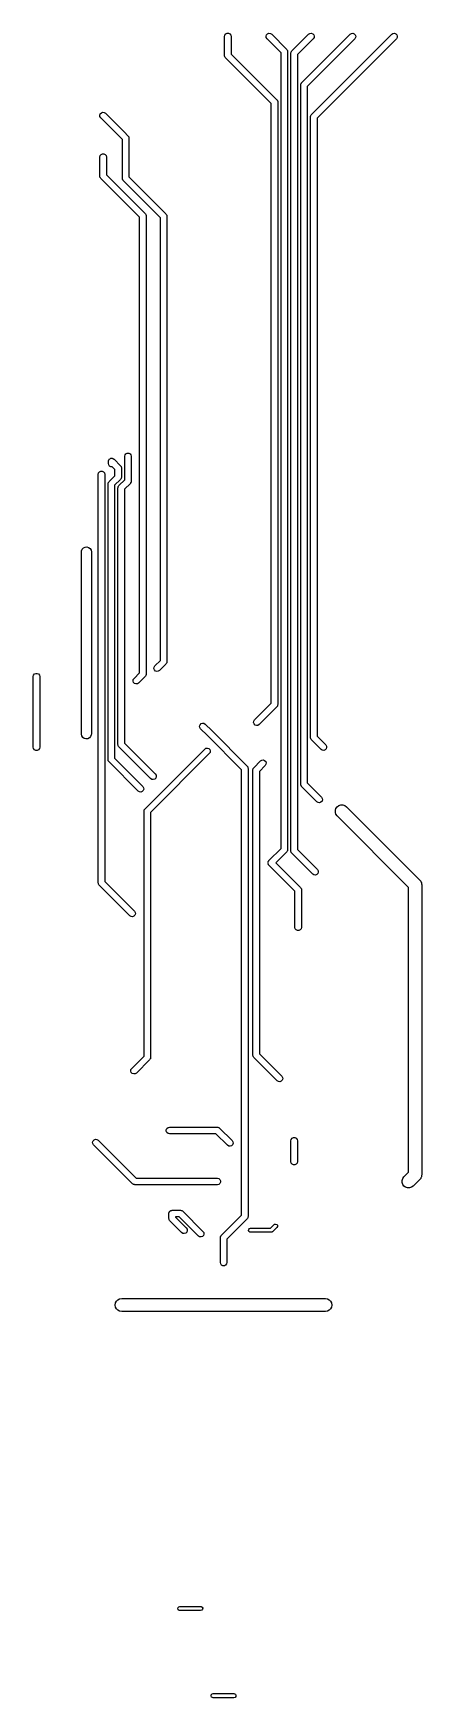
# Model space of a CAD drawing. Extents: x -3.4 to 1.4, y 0.1 to 11.
# Drawn here: x -3.426 to -2.492, y 7.018 to 11.023 of the extents above; entities that cross this region are included whole.
import ezdxf

# ---------------------------------------------------------------- set-up
doc = ezdxf.new("R2010")
doc.units = 0
doc.header["$MEASUREMENT"] = 0
doc.layers.add('BLACK', color=7, linetype='CONTINUOUS')

msp = doc.modelspace()

# ---------------------------------------------------------------- linework, layer by layer
at = {"layer": 'BLACK', "linetype": 'CONTINUOUS'}
for p, q in [((-2.96602, 11.0148), (-2.96524, 11.0182)), ((-2.96602, 10.9691), (-2.96602, 11.0148)), ((-2.96524, 11.0182), (-2.96305, 11.021)), ((-2.96305, 11.021), (-2.95989, 11.0225)), ((-2.95989, 11.0225), (-2.95639, 11.0225)), ((-2.95639, 11.0225), (-2.95324, 11.021)), ((-2.95324, 11.021), (-2.95105, 11.0182)), ((-2.95105, 11.0182), (-2.95028, 11.0148)), ((-2.95028, 11.0148), (-2.95028, 10.9723)), ((-2.86597, 11.0157), (-2.86481, 11.019)), ((-2.86559, 11.0122), (-2.86597, 11.0157)), ((-2.86481, 11.019), (-2.86233, 11.0215)), ((-2.86233, 11.0215), (-2.85903, 11.0226)), ((-2.85903, 11.0226), (-2.85555, 11.0222)), ((-2.85555, 11.0222), (-2.85258, 11.0204)), ((-2.85258, 11.0204), (-2.81658, 10.9844)), ((-2.8041, 10.98), (-2.76371, 11.0204)), ((-2.76371, 11.0204), (-2.76074, 11.0222)), ((-2.76074, 11.0222), (-2.75726, 11.0226)), ((-2.75726, 11.0226), (-2.75395, 11.0215)), ((-2.75395, 11.0215), (-2.75148, 11.019)), ((-2.75148, 11.019), (-2.75032, 11.0157)), ((-2.75032, 11.0157), (-2.75072, 11.0122)), ((-2.71371, 10.9704), (-2.66371, 11.0204)), ((-2.71371, 10.8704), (-2.56371, 11.0204)), ((-2.66371, 11.0204), (-2.66074, 11.0222)), ((-2.66074, 11.0222), (-2.65726, 11.0226)), ((-2.65726, 11.0226), (-2.65395, 11.0215)), ((-2.65395, 11.0215), (-2.65148, 11.019)), ((-2.65148, 11.019), (-2.65032, 11.0157)), ((-2.65032, 11.0157), (-2.65072, 11.0122)), ((-2.56371, 11.0204), (-2.56074, 11.0222)), ((-2.56074, 11.0222), (-2.55726, 11.0226)), ((-2.55726, 11.0226), (-2.55395, 11.0215)), ((-2.55395, 11.0215), (-2.55148, 11.019)), ((-2.55148, 11.019), (-2.55032, 11.0157)), ((-2.55032, 11.0157), (-2.55072, 11.0122)), ((-2.86373, 11.0092), (-2.86559, 11.0122)), ((-2.83003, 10.9755), (-2.86373, 11.0092)), ((-2.83003, 9.06106), (-2.83003, 10.9755)), ((-2.81658, 10.9844), (-2.81588, 10.9833)), ((-2.81588, 10.9833), (-2.81506, 10.9822)), ((-2.81506, 10.9822), (-2.81496, 10.9818)), ((-2.81496, 10.9818), (-2.81472, 10.9814)), ((-2.81472, 10.9814), (-2.81457, 10.9801)), ((-2.81457, 10.9801), (-2.81428, 10.9788)), ((-2.81428, 10.9788), (-2.81428, 9.05779)), ((-2.80641, 10.9744), (-2.80611, 10.9757)), ((-2.80641, 9.05518), (-2.80641, 10.9744)), ((-2.80611, 10.9757), (-2.80596, 10.977)), ((-2.80596, 10.977), (-2.80572, 10.9774)), ((-2.80572, 10.9774), (-2.80562, 10.9778)), ((-2.80562, 10.9778), (-2.8048, 10.9789)), ((-2.8048, 10.9789), (-2.8041, 10.98)), ((-2.75258, 11.0092), (-2.79066, 10.9712)), ((-2.65258, 11.0092), (-2.76703, 10.8948)), ((-2.75072, 11.0122), (-2.75258, 11.0092)), ((-2.55258, 11.0092), (-2.70259, 10.8592)), ((-2.65072, 11.0122), (-2.65258, 11.0092)), ((-2.55072, 11.0122), (-2.55258, 11.0092)), ((-2.96573, 10.9678), (-2.96602, 10.9691)), ((-2.96559, 10.9665), (-2.96573, 10.9678)), ((-2.96535, 10.9661), (-2.96559, 10.9665)), ((-2.96524, 10.9656), (-2.96535, 10.9661)), ((-2.96443, 10.9646), (-2.96524, 10.9656)), ((-2.96373, 10.9635), (-2.96443, 10.9646)), ((-2.85365, 10.8534), (-2.96373, 10.9635)), ((-2.95028, 10.9723), (-2.84173, 10.8638)), ((-2.79066, 10.9712), (-2.79066, 9.05845)), ((-2.78048, 10.9036), (-2.71371, 10.9704)), ((-2.71371, 10.9704), (-2.71371, 10.9704)), ((-2.78278, 10.8981), (-2.78249, 10.8993)), ((-2.78278, 9.21574), (-2.78278, 10.8981)), ((-2.78249, 10.8993), (-2.78234, 10.9006)), ((-2.78234, 10.9006), (-2.7821, 10.901)), ((-2.7821, 10.901), (-2.782, 10.9015)), ((-2.782, 10.9015), (-2.78118, 10.9025)), ((-2.78118, 10.9025), (-2.78048, 10.9036)), ((-2.76703, 10.8948), (-2.76703, 9.219)), ((-2.85365, 9.41044), (-2.85365, 10.8534)), ((-2.84173, 10.8638), (-2.84166, 10.8637)), ((-2.84166, 10.8637), (-2.84086, 10.8633)), ((-2.84086, 10.8633), (-2.84031, 10.8626)), ((-2.84031, 10.8626), (-2.83961, 10.8621)), ((-2.83961, 10.8621), (-2.83923, 10.8613)), ((-2.83923, 10.8613), (-2.83868, 10.8606)), ((-2.83868, 10.8606), (-2.83848, 10.8597)), ((-2.83848, 10.8597), (-2.8381, 10.8589)), ((-2.8381, 10.8589), (-2.8381, 10.858)), ((-2.8381, 10.858), (-2.8379, 10.8572)), ((-2.8379, 10.8572), (-2.8379, 9.40716)), ((-2.75685, 10.8272), (-2.71371, 10.8704)), ((-2.70259, 10.8592), (-2.74341, 10.8184)), ((-2.71371, 10.8704), (-2.71371, 10.8704)), ((-2.70259, 10.8592), (-2.70259, 10.8592)), ((-3.26597, 10.8257), (-3.26481, 10.829)), ((-3.26559, 10.8222), (-3.26597, 10.8257)), ((-3.26373, 10.8192), (-3.26559, 10.8222)), ((-3.26481, 10.829), (-3.26233, 10.8315)), ((-3.21177, 10.7673), (-3.26373, 10.8192)), ((-3.26233, 10.8315), (-3.25903, 10.8326)), ((-3.25903, 10.8326), (-3.25555, 10.8322)), ((-3.25555, 10.8322), (-3.25258, 10.8304)), ((-3.25258, 10.8304), (-3.20683, 10.7846)), ((-2.75916, 10.8217), (-2.75887, 10.823)), ((-2.75916, 9.32794), (-2.75916, 10.8217)), ((-2.75887, 10.823), (-2.75872, 10.8243)), ((-2.75872, 10.8243), (-2.75848, 10.8247)), ((-2.75848, 10.8247), (-2.75838, 10.8251)), ((-2.75838, 10.8251), (-2.75755, 10.8261)), ((-2.75755, 10.8261), (-2.75685, 10.8272)), ((-2.74341, 10.8184), (-2.74341, 9.3312)), ((-3.20683, 10.7846), (-3.19832, 10.7761)), ((-3.19832, 10.7761), (-3.19762, 10.775)), ((-3.19762, 10.775), (-3.1968, 10.774)), ((-3.1968, 10.774), (-3.1967, 10.7735)), ((-3.1967, 10.7735), (-3.19646, 10.7731)), ((-3.21177, 10.6737), (-3.21177, 10.7673)), ((-3.19646, 10.7731), (-3.19632, 10.7718)), ((-3.19632, 10.7718), (-3.19602, 10.7706)), ((-3.19602, 10.7706), (-3.19602, 10.677)), ((-3.26602, 10.7248), (-3.26524, 10.7282)), ((-3.26602, 10.6791), (-3.26602, 10.7248)), ((-3.26524, 10.7282), (-3.26305, 10.731)), ((-3.26305, 10.731), (-3.25989, 10.7325)), ((-3.25989, 10.7325), (-3.25639, 10.7325)), ((-3.25639, 10.7325), (-3.25324, 10.731)), ((-3.25324, 10.731), (-3.25105, 10.7282)), ((-3.25105, 10.7282), (-3.25028, 10.7248)), ((-3.25028, 10.7248), (-3.25028, 10.6823)), ((-3.26573, 10.6778), (-3.26602, 10.6791)), ((-3.26559, 10.6765), (-3.26573, 10.6778)), ((-3.26535, 10.6761), (-3.26559, 10.6765)), ((-3.26524, 10.6756), (-3.26535, 10.6761)), ((-3.26443, 10.6746), (-3.26524, 10.6756)), ((-3.26373, 10.6735), (-3.26443, 10.6746)), ((-3.17028, 10.58), (-3.26373, 10.6735)), ((-3.25028, 10.6823), (-3.15682, 10.5889)), ((-3.21148, 10.6724), (-3.21177, 10.6737)), ((-3.21133, 10.6711), (-3.21148, 10.6724)), ((-3.21109, 10.6707), (-3.21133, 10.6711)), ((-3.21099, 10.6703), (-3.21109, 10.6707)), ((-3.21017, 10.6693), (-3.21099, 10.6703)), ((-3.20948, 10.6681), (-3.21017, 10.6693)), ((-3.12028, 10.5789), (-3.20948, 10.6681)), ((-3.19602, 10.677), (-3.10682, 10.5878)), ((-3.17028, 9.48381), (-3.17028, 10.58)), ((-3.15682, 10.5889), (-3.15613, 10.5878)), ((-3.15613, 10.5878), (-3.15531, 10.5867)), ((-3.15531, 10.5867), (-3.15521, 10.5863)), ((-3.15521, 10.5863), (-3.15497, 10.5859)), ((-3.15497, 10.5859), (-3.15482, 10.5846)), ((-3.15482, 10.5846), (-3.15453, 10.5833)), ((-3.15453, 10.5833), (-3.15453, 9.48054)), ((-3.12028, 9.51381), (-3.12028, 10.5789)), ((-3.10682, 10.5878), (-3.10613, 10.5866)), ((-3.10613, 10.5866), (-3.10531, 10.5856)), ((-3.10531, 10.5856), (-3.10521, 10.5852)), ((-3.10521, 10.5852), (-3.10497, 10.5848)), ((-3.10497, 10.5848), (-3.10482, 10.5835)), ((-3.10482, 10.5835), (-3.10453, 10.5822)), ((-3.10453, 10.5822), (-3.10453, 9.51054)), ((-3.20305, 10.011), (-3.19989, 10.0125)), ((-3.19989, 10.0125), (-3.19639, 10.0125)), ((-3.19639, 10.0125), (-3.19324, 10.011)), ((-3.24531, 9.99224), (-3.24521, 9.99267)), ((-3.24531, 9.98747), (-3.24531, 9.99224)), ((-3.24453, 9.98406), (-3.24531, 9.98747)), ((-3.24526, 9.99312), (-3.24482, 9.99436)), ((-3.24521, 9.99267), (-3.24526, 9.99312)), ((-3.24482, 9.99436), (-3.24452, 9.99565)), ((-3.24235, 9.98132), (-3.24453, 9.98406)), ((-3.24452, 9.99565), (-3.24425, 9.996)), ((-3.24425, 9.996), (-3.2441, 9.99642)), ((-3.2441, 9.99642), (-3.24316, 9.99736)), ((-3.24316, 9.99736), (-3.24234, 9.99839)), ((-3.23919, 9.9798), (-3.24235, 9.98132)), ((-3.24234, 9.99839), (-3.24194, 9.99858)), ((-3.24194, 9.99858), (-3.24162, 9.9989)), ((-3.24162, 9.9989), (-3.24037, 9.99933)), ((-3.24037, 9.99933), (-3.23918, 9.9999)), ((-3.23614, 9.9798), (-3.23919, 9.9798)), ((-3.23918, 9.9999), (-3.23873, 9.9999)), ((-3.23873, 9.9999), (-3.23831, 10.0001)), ((-3.23831, 10.0001), (-3.237, 9.9999)), ((-3.237, 9.9999), (-3.23568, 9.9999)), ((-3.22956, 9.97322), (-3.23614, 9.9798)), ((-3.23568, 9.9999), (-3.23528, 9.99971)), ((-3.23528, 9.99971), (-3.23483, 9.99966)), ((-3.23483, 9.99966), (-3.23371, 9.99895)), ((-3.23371, 9.99895), (-3.23252, 9.99838)), ((-3.23252, 9.99838), (-3.23225, 9.99803)), ((-3.23225, 9.99803), (-3.23187, 9.99779)), ((-3.23187, 9.99779), (-3.21611, 9.98204)), ((-3.22956, 9.95805), (-3.22956, 9.97322)), ((-3.21611, 9.98204), (-3.21541, 9.98092)), ((-3.21541, 9.98092), (-3.21459, 9.97989)), ((-3.21459, 9.97989), (-3.21449, 9.97945)), ((-3.21449, 9.97945), (-3.21425, 9.97907)), ((-3.21425, 9.97907), (-3.21411, 9.97776)), ((-3.21411, 9.97776), (-3.21381, 9.97648)), ((-3.21381, 9.97648), (-3.21381, 9.95478)), ((-3.20602, 10.0048), (-3.20524, 10.0082)), ((-3.20602, 9.98253), (-3.20602, 10.0048)), ((-3.20594, 9.98216), (-3.20602, 9.98253)), ((-3.20594, 9.94827), (-3.20594, 9.98216)), ((-3.20524, 10.0082), (-3.20305, 10.011)), ((-3.19324, 10.011), (-3.19105, 10.0082)), ((-3.19105, 10.0082), (-3.19028, 10.0048)), ((-3.19028, 10.0048), (-3.19028, 9.98282)), ((-3.19028, 9.98282), (-3.19019, 9.98245)), ((-3.19019, 9.98245), (-3.19019, 9.94499)), ((-3.26967, 9.96131), (-3.26888, 9.96472)), ((-3.26967, 8.97845), (-3.26967, 9.96131)), ((-3.26888, 9.96472), (-3.2667, 9.96746)), ((-3.2667, 9.96746), (-3.26354, 9.96897)), ((-3.26354, 9.96897), (-3.26004, 9.96897)), ((-3.26004, 9.96897), (-3.25688, 9.96745)), ((-3.25688, 9.96745), (-3.2547, 9.96471)), ((-3.2547, 9.96471), (-3.25392, 9.9613)), ((-3.25392, 9.9613), (-3.25392, 8.98171)), ((-3.24602, 9.93834), (-3.24573, 9.93962)), ((-3.24602, 9.2748), (-3.24602, 9.93834)), ((-3.24573, 9.93962), (-3.24558, 9.94093)), ((-3.24558, 9.94093), (-3.24534, 9.94131)), ((-3.24534, 9.94131), (-3.24524, 9.94176)), ((-3.24524, 9.94176), (-3.24442, 9.94278)), ((-3.24442, 9.94278), (-3.24372, 9.9439)), ((-3.24372, 9.9439), (-3.22956, 9.95805)), ((-3.21612, 9.94922), (-3.23028, 9.93507)), ((-3.23028, 9.93507), (-3.23028, 9.27806)), ((-3.22162, 9.93197), (-3.22079, 9.933)), ((-3.22079, 9.933), (-3.22009, 9.93411)), ((-3.22009, 9.93411), (-3.20594, 9.94827)), ((-3.21542, 9.95034), (-3.21612, 9.94922)), ((-3.2146, 9.95136), (-3.21542, 9.95034)), ((-3.2145, 9.9518), (-3.2146, 9.95136)), ((-3.21426, 9.95219), (-3.2145, 9.9518)), ((-3.21411, 9.95349), (-3.21426, 9.95219)), ((-3.21381, 9.95478), (-3.21411, 9.95349)), ((-3.1925, 9.93944), (-3.20665, 9.92528)), ((-3.1918, 9.94055), (-3.1925, 9.93944)), ((-3.19098, 9.94158), (-3.1918, 9.94055)), ((-3.19087, 9.94202), (-3.19098, 9.94158)), ((-3.19063, 9.9424), (-3.19087, 9.94202)), ((-3.19049, 9.94371), (-3.19063, 9.9424)), ((-3.19019, 9.94499), (-3.19049, 9.94371)), ((-3.2224, 9.92856), (-3.22211, 9.92984)), ((-3.2224, 9.31118), (-3.2224, 9.92856)), ((-3.22211, 9.92984), (-3.22196, 9.93115)), ((-3.22196, 9.93115), (-3.22172, 9.93153)), ((-3.22172, 9.93153), (-3.22162, 9.93197)), ((-3.20665, 9.92528), (-3.20665, 9.31444)), ((-3.30996, 9.7748), (-3.30974, 9.7771)), ((-3.30996, 9.33646), (-3.30996, 9.7748)), ((-3.30974, 9.7771), (-3.30813, 9.78111)), ((-3.30813, 9.78111), (-3.30519, 9.78429)), ((-3.30519, 9.78429), (-3.30131, 9.78618)), ((-3.30131, 9.78618), (-3.297, 9.78656)), ((-3.297, 9.78656), (-3.29284, 9.78535)), ((-3.29284, 9.78535), (-3.2894, 9.78274)), ((-3.2894, 9.78274), (-3.28713, 9.77906)), ((-3.28713, 9.77906), (-3.28634, 9.7748)), ((-3.28634, 9.7748), (-3.28634, 9.33646)), ((-3.13597, 9.49393), (-3.13558, 9.49741)), ((-3.13482, 9.49062), (-3.13597, 9.49393)), ((-3.13558, 9.49741), (-3.13372, 9.50037)), ((-3.13372, 9.50037), (-3.12028, 9.51381)), ((-3.10683, 9.50498), (-3.12259, 9.48923)), ((-3.10613, 9.5061), (-3.10683, 9.50498)), ((-3.10531, 9.50712), (-3.10613, 9.5061)), ((-3.10521, 9.50757), (-3.10531, 9.50712)), ((-3.10497, 9.50795), (-3.10521, 9.50757)), ((-3.10482, 9.50926), (-3.10497, 9.50795)), ((-3.10453, 9.51054), (-3.10482, 9.50926)), ((-3.42602, 9.47482), (-3.42524, 9.47823)), ((-3.42602, 9.3048), (-3.42602, 9.47482)), ((-3.42524, 9.47823), (-3.42305, 9.48097)), ((-3.42305, 9.48097), (-3.41989, 9.48248)), ((-3.41989, 9.48248), (-3.41639, 9.48248)), ((-3.41639, 9.48248), (-3.41324, 9.48096)), ((-3.41324, 9.48096), (-3.41105, 9.47822)), ((-3.41105, 9.47822), (-3.41028, 9.4748)), ((-3.41028, 9.4748), (-3.41028, 9.30479)), ((-3.18597, 9.46393), (-3.18558, 9.46741)), ((-3.18482, 9.46062), (-3.18597, 9.46393)), ((-3.18558, 9.46741), (-3.18372, 9.47037)), ((-3.18235, 9.45814), (-3.18482, 9.46062)), ((-3.18372, 9.47037), (-3.17028, 9.48381)), ((-3.17904, 9.45698), (-3.18235, 9.45814)), ((-3.17556, 9.45737), (-3.17904, 9.45698)), ((-3.17259, 9.45923), (-3.17556, 9.45737)), ((-3.15683, 9.47498), (-3.17259, 9.45923)), ((-3.15613, 9.4761), (-3.15683, 9.47498)), ((-3.15531, 9.47712), (-3.15613, 9.4761)), ((-3.15521, 9.47757), (-3.15531, 9.47712)), ((-3.15497, 9.47795), (-3.15521, 9.47757)), ((-3.15482, 9.47926), (-3.15497, 9.47795)), ((-3.15453, 9.48054), (-3.15482, 9.47926)), ((-3.13235, 9.48814), (-3.13482, 9.49062)), ((-3.12904, 9.48698), (-3.13235, 9.48814)), ((-3.12556, 9.48737), (-3.12904, 9.48698)), ((-3.12259, 9.48923), (-3.12556, 9.48737)), ((-2.89372, 9.37037), (-2.85365, 9.41044)), ((-2.84021, 9.40161), (-2.88259, 9.35923)), ((-2.83951, 9.40272), (-2.84021, 9.40161)), ((-2.83869, 9.40375), (-2.83951, 9.40272)), ((-2.83859, 9.40419), (-2.83869, 9.40375)), ((-2.83834, 9.40457), (-2.83859, 9.40419)), ((-2.8382, 9.40588), (-2.83834, 9.40457)), ((-2.8379, 9.40716), (-2.8382, 9.40588)), ((-3.30917, 9.33221), (-3.30996, 9.33646)), ((-3.3069, 9.32853), (-3.30917, 9.33221)), ((-3.28656, 9.33417), (-3.28817, 9.33015)), ((-3.28634, 9.33646), (-3.28656, 9.33417)), ((-3.02597, 9.35569), (-3.02481, 9.359)), ((-3.02559, 9.35221), (-3.02597, 9.35569)), ((-3.02373, 9.34925), (-3.02559, 9.35221)), ((-3.02481, 9.359), (-3.02233, 9.36147)), ((-3.00798, 9.3335), (-3.02373, 9.34925)), ((-3.02233, 9.36147), (-3.01903, 9.36263)), ((-3.01903, 9.36263), (-3.01555, 9.36223)), ((-3.01555, 9.36223), (-3.01258, 9.36037)), ((-3.01258, 9.36037), (-2.99682, 9.34461)), ((-2.92503, 9.25055), (-3.00798, 9.3335)), ((-3.00798, 9.3335), (-3.00798, 9.3335)), ((-2.99682, 9.34461), (-2.99682, 9.34461)), ((-2.99682, 9.34461), (-2.91158, 9.25937)), ((-2.89597, 9.36393), (-2.89558, 9.36741)), ((-2.89482, 9.36062), (-2.89597, 9.36393)), ((-2.89558, 9.36741), (-2.89372, 9.37037)), ((-2.89235, 9.35814), (-2.89482, 9.36062)), ((-2.88904, 9.35698), (-2.89235, 9.35814)), ((-2.88556, 9.35737), (-2.88904, 9.35698)), ((-2.88259, 9.35923), (-2.88556, 9.35737)), ((-3.42524, 9.30139), (-3.42602, 9.3048)), ((-3.42306, 9.29865), (-3.42524, 9.30139)), ((-3.41991, 9.29713), (-3.42306, 9.29865)), ((-3.41641, 9.29712), (-3.41991, 9.29713)), ((-3.41325, 9.29864), (-3.41641, 9.29712)), ((-3.41106, 9.30138), (-3.41325, 9.29864)), ((-3.41028, 9.30479), (-3.41106, 9.30138)), ((-3.30346, 9.32591), (-3.3069, 9.32853)), ((-3.2993, 9.32471), (-3.30346, 9.32591)), ((-3.29499, 9.32508), (-3.2993, 9.32471)), ((-3.29111, 9.32698), (-3.29499, 9.32508)), ((-3.28817, 9.33015), (-3.29111, 9.32698)), ((-3.22211, 9.3099), (-3.2224, 9.31118)), ((-3.22196, 9.30859), (-3.22211, 9.3099)), ((-3.22172, 9.30821), (-3.22196, 9.30859)), ((-3.22162, 9.30777), (-3.22172, 9.30821)), ((-3.2208, 9.30674), (-3.22162, 9.30777)), ((-3.2201, 9.30562), (-3.2208, 9.30674)), ((-3.14372, 9.22924), (-3.2201, 9.30562)), ((-3.20665, 9.31444), (-3.13257, 9.24036)), ((-3.15722, 9.15687), (-3.01371, 9.30038)), ((-3.01371, 9.30038), (-3.01074, 9.30224)), ((-3.01074, 9.30224), (-3.00726, 9.30263)), ((-3.00726, 9.30263), (-3.00395, 9.30147)), ((-3.00395, 9.30147), (-3.00148, 9.29899)), ((-3.00072, 9.2922), (-3.00258, 9.28924)), ((-3.00148, 9.29899), (-3.00032, 9.29568)), ((-3.00032, 9.29568), (-3.00072, 9.2922)), ((-2.75887, 9.32666), (-2.75916, 9.32794)), ((-2.75872, 9.32535), (-2.75887, 9.32666)), ((-2.75848, 9.32497), (-2.75872, 9.32535)), ((-2.75838, 9.32453), (-2.75848, 9.32497)), ((-2.75756, 9.3235), (-2.75838, 9.32453)), ((-2.75686, 9.32238), (-2.75756, 9.3235)), ((-2.73372, 9.29924), (-2.75686, 9.32238)), ((-2.74341, 9.3312), (-2.72257, 9.31036)), ((-2.73075, 9.29737), (-2.73372, 9.29924)), ((-2.72727, 9.29698), (-2.73075, 9.29737)), ((-2.72397, 9.29813), (-2.72727, 9.29698)), ((-2.72149, 9.30061), (-2.72397, 9.29813)), ((-2.72257, 9.31036), (-2.72071, 9.30739)), ((-2.72033, 9.30391), (-2.72149, 9.30061)), ((-2.72071, 9.30739), (-2.72033, 9.30391)), ((-3.24573, 9.27352), (-3.24602, 9.2748)), ((-3.24559, 9.27221), (-3.24573, 9.27352)), ((-3.24535, 9.27183), (-3.24559, 9.27221)), ((-3.24524, 9.27139), (-3.24535, 9.27183)), ((-3.24443, 9.27036), (-3.24524, 9.27139)), ((-3.24373, 9.26925), (-3.24443, 9.27036)), ((-3.17372, 9.19924), (-3.24373, 9.26925)), ((-3.23028, 9.27806), (-3.16257, 9.21036)), ((-3.00258, 9.28924), (-3.14378, 9.14804)), ((-2.91158, 9.25937), (-2.91088, 9.25825)), ((-2.91088, 9.25825), (-2.91006, 9.25722)), ((-2.91006, 9.25722), (-2.90996, 9.25678)), ((-2.90996, 9.25678), (-2.90972, 9.2564)), ((-2.90972, 9.2564), (-2.90957, 9.25509)), ((-2.90957, 9.25509), (-2.90928, 9.25381)), ((-2.90928, 9.25381), (-2.90928, 8.17546)), ((-2.89761, 9.25122), (-2.89746, 9.25253)), ((-2.89746, 9.25253), (-2.89722, 9.25291)), ((-2.89722, 9.25291), (-2.89712, 9.25335)), ((-2.89712, 9.25335), (-2.89629, 9.25438)), ((-2.89629, 9.25438), (-2.89559, 9.25549)), ((-2.89559, 9.25549), (-2.87921, 9.27188)), ((-2.86808, 9.26074), (-2.88215, 9.24666)), ((-2.87921, 9.27188), (-2.87624, 9.27374)), ((-2.87624, 9.27374), (-2.87276, 9.27413)), ((-2.87276, 9.27413), (-2.86945, 9.27297)), ((-2.86945, 9.27297), (-2.86698, 9.27049)), ((-2.86622, 9.2637), (-2.86808, 9.26074)), ((-2.86698, 9.27049), (-2.86582, 9.26718)), ((-2.86582, 9.26718), (-2.86622, 9.2637)), ((-3.14075, 9.22737), (-3.14372, 9.22924)), ((-3.13727, 9.22698), (-3.14075, 9.22737)), ((-3.13397, 9.22813), (-3.13727, 9.22698)), ((-3.13149, 9.23061), (-3.13397, 9.22813)), ((-3.13257, 9.24036), (-3.13071, 9.23739)), ((-3.13033, 9.23391), (-3.13149, 9.23061)), ((-3.13071, 9.23739), (-3.13033, 9.23391)), ((-2.92503, 8.17874), (-2.92503, 9.25055)), ((-2.8979, 9.24994), (-2.89761, 9.25122)), ((-2.8979, 8.56398), (-2.8979, 9.24994)), ((-2.88215, 9.24666), (-2.88215, 8.56724)), ((-2.78249, 9.21446), (-2.78278, 9.21574)), ((-2.78234, 9.21315), (-2.78249, 9.21446)), ((-2.7821, 9.21277), (-2.78234, 9.21315)), ((-2.782, 9.21232), (-2.7821, 9.21277)), ((-2.78118, 9.2113), (-2.782, 9.21232)), ((-2.76703, 9.219), (-2.73257, 9.18454)), ((-3.17075, 9.19737), (-3.17372, 9.19924)), ((-3.16727, 9.19698), (-3.17075, 9.19737)), ((-3.16397, 9.19813), (-3.16727, 9.19698)), ((-3.16149, 9.20061), (-3.16397, 9.19813)), ((-3.16257, 9.21036), (-3.16071, 9.20739)), ((-3.16033, 9.20391), (-3.16149, 9.20061)), ((-3.16071, 9.20739), (-3.16033, 9.20391)), ((-2.78049, 9.21018), (-2.78118, 9.2113)), ((-2.74372, 9.17341), (-2.78049, 9.21018)), ((-2.74075, 9.17155), (-2.74372, 9.17341)), ((-2.73727, 9.17116), (-2.74075, 9.17155)), ((-2.73397, 9.17231), (-2.73727, 9.17116)), ((-2.73149, 9.17478), (-2.73397, 9.17231)), ((-2.73257, 9.18454), (-2.73071, 9.18157)), ((-2.73033, 9.17809), (-2.73149, 9.17478)), ((-2.73071, 9.18157), (-2.73033, 9.17809)), ((-3.15953, 9.15131), (-3.15923, 9.15259)), ((-3.15953, 8.56156), (-3.15953, 9.15131)), ((-3.15923, 9.15259), (-3.15908, 9.1539)), ((-3.15908, 9.1539), (-3.15884, 9.15428)), ((-3.15884, 9.15428), (-3.15874, 9.15473)), ((-3.15874, 9.15473), (-3.15792, 9.15575)), ((-3.15792, 9.15575), (-3.15722, 9.15687)), ((-3.14378, 9.14804), (-3.14378, 8.55829)), ((-2.69941, 9.15298), (-2.69789, 9.15766)), ((-2.69941, 9.14805), (-2.69941, 9.15298)), ((-2.69789, 9.14336), (-2.69941, 9.14805)), ((-2.69789, 9.15766), (-2.69499, 9.16165)), ((-2.69499, 9.13938), (-2.69789, 9.14336)), ((-2.69499, 9.16165), (-2.69101, 9.16454)), ((-2.52315, 8.96753), (-2.69499, 9.13938)), ((-2.69101, 9.16454), (-2.68632, 9.16607)), ((-2.68632, 9.16607), (-2.68139, 9.16607)), ((-2.68139, 9.16607), (-2.67671, 9.16454)), ((-2.67671, 9.16454), (-2.67272, 9.16165)), ((-2.67272, 9.16165), (-2.49627, 8.98519)), ((-2.85922, 9.03187), (-2.83003, 9.06106)), ((-2.81659, 9.05223), (-2.84251, 9.0263)), ((-2.81589, 9.05335), (-2.81659, 9.05223)), ((-2.81506, 9.05437), (-2.81589, 9.05335)), ((-2.81496, 9.05481), (-2.81506, 9.05437)), ((-2.81472, 9.0552), (-2.81496, 9.05481)), ((-2.81457, 9.0565), (-2.81472, 9.0552)), ((-2.81428, 9.05779), (-2.81457, 9.0565)), ((-2.80611, 9.0539), (-2.80641, 9.05518)), ((-2.80597, 9.0526), (-2.80611, 9.0539)), ((-2.80573, 9.05221), (-2.80597, 9.0526)), ((-2.80563, 9.05177), (-2.80573, 9.05221)), ((-2.80481, 9.05074), (-2.80563, 9.05177)), ((-2.79066, 9.05845), (-2.74257, 9.01036)), ((-2.86147, 9.02719), (-2.86118, 9.02803)), ((-2.86137, 9.02631), (-2.86147, 9.02719)), ((-2.86147, 9.02543), (-2.86137, 9.02631)), ((-2.86118, 9.02459), (-2.86147, 9.02543)), ((-2.86118, 9.02803), (-2.86108, 9.02891)), ((-2.86109, 9.02371), (-2.86118, 9.02459)), ((-2.86061, 9.02296), (-2.86109, 9.02371)), ((-2.86108, 9.02891), (-2.86061, 9.02966)), ((-2.86061, 9.02966), (-2.86031, 9.0305)), ((-2.86032, 9.02212), (-2.86061, 9.02296)), ((-2.8597, 9.02149), (-2.86032, 9.02212)), ((-2.86031, 9.0305), (-2.85969, 9.03112)), ((-2.85923, 9.02075), (-2.8597, 9.02149)), ((-2.85969, 9.03112), (-2.85922, 9.03187)), ((-2.84348, 9.005), (-2.85923, 9.02075)), ((-2.84251, 9.0263), (-2.83232, 9.01611)), ((-2.83232, 9.01611), (-2.83232, 9.01611)), ((-2.83232, 9.01611), (-2.78307, 8.96686)), ((-2.80411, 9.04963), (-2.80481, 9.05074)), ((-2.75372, 8.99924), (-2.80411, 9.04963)), ((-3.26938, 8.97717), (-3.26967, 8.97845)), ((-3.26923, 8.97586), (-3.26938, 8.97717)), ((-3.26899, 8.97548), (-3.26923, 8.97586)), ((-3.26889, 8.97503), (-3.26899, 8.97548)), ((-3.26807, 8.97401), (-3.26889, 8.97503)), ((-3.26737, 8.97289), (-3.26807, 8.97401)), ((-3.19372, 8.89924), (-3.26737, 8.97289)), ((-3.25392, 8.98171), (-3.18257, 8.91036)), ((-2.79652, 8.95804), (-2.84348, 9.005)), ((-2.84348, 9.005), (-2.84348, 9.005)), ((-2.75075, 8.99737), (-2.75372, 8.99924)), ((-2.74727, 8.99698), (-2.75075, 8.99737)), ((-2.74397, 8.99813), (-2.74727, 8.99698)), ((-2.74149, 9.00061), (-2.74397, 8.99813)), ((-2.74257, 9.01036), (-2.74071, 9.00739)), ((-2.74033, 9.00391), (-2.74149, 9.00061)), ((-2.74071, 9.00739), (-2.74033, 9.00391)), ((-2.49627, 8.98519), (-2.49554, 8.98419)), ((-2.49554, 8.98419), (-2.49466, 8.98331)), ((-2.49466, 8.98331), (-2.4941, 8.98221)), ((-2.4941, 8.98221), (-2.49337, 8.9812)), ((-2.49337, 8.9812), (-2.49299, 8.98003)), ((-2.49299, 8.98003), (-2.49242, 8.97892)), ((-2.49242, 8.97892), (-2.49223, 8.9777)), ((-2.49223, 8.9777), (-2.49185, 8.97652)), ((-2.49185, 8.97652), (-2.49185, 8.97528)), ((-2.49185, 8.97528), (-2.49165, 8.97406)), ((-2.49165, 8.97406), (-2.49165, 8.27555)), ((-2.79652, 8.8713), (-2.79652, 8.95804)), ((-2.78307, 8.96686), (-2.78237, 8.96575)), ((-2.78237, 8.96575), (-2.78155, 8.96472)), ((-2.78155, 8.96472), (-2.78145, 8.96428)), ((-2.78145, 8.96428), (-2.78121, 8.96389)), ((-2.78121, 8.96389), (-2.78107, 8.96259)), ((-2.78107, 8.96259), (-2.78078, 8.9613)), ((-2.78078, 8.9613), (-2.78078, 8.87129)), ((-2.52315, 8.28207), (-2.52315, 8.96753)), ((-3.19075, 8.89737), (-3.19372, 8.89924)), ((-3.18727, 8.89698), (-3.19075, 8.89737)), ((-3.18397, 8.89813), (-3.18727, 8.89698)), ((-3.18149, 8.90061), (-3.18397, 8.89813)), ((-3.18257, 8.91036), (-3.18071, 8.90739)), ((-3.18033, 8.90391), (-3.18149, 8.90061)), ((-3.18071, 8.90739), (-3.18033, 8.90391)), ((-2.79574, 8.86789), (-2.79652, 8.8713)), ((-2.79356, 8.86515), (-2.79574, 8.86789)), ((-2.79041, 8.86363), (-2.79356, 8.86515)), ((-2.78691, 8.86362), (-2.79041, 8.86363)), ((-2.78375, 8.86514), (-2.78691, 8.86362)), ((-2.78156, 8.86788), (-2.78375, 8.86514)), ((-2.78078, 8.87129), (-2.78156, 8.86788)), ((-3.19108, 8.52891), (-3.18922, 8.53187)), ((-3.18922, 8.53187), (-3.15953, 8.56156)), ((-3.14609, 8.55273), (-3.17809, 8.52073)), ((-3.14539, 8.55384), (-3.14609, 8.55273)), ((-3.14456, 8.55487), (-3.14539, 8.55384)), ((-3.14446, 8.55531), (-3.14456, 8.55487)), ((-3.14422, 8.5557), (-3.14446, 8.55531)), ((-3.14407, 8.557), (-3.14422, 8.5557)), ((-3.14378, 8.55829), (-3.14407, 8.557)), ((-2.89761, 8.5627), (-2.8979, 8.56398)), ((-2.89746, 8.56139), (-2.89761, 8.5627)), ((-2.89722, 8.56101), (-2.89746, 8.56139)), ((-2.89712, 8.56057), (-2.89722, 8.56101)), ((-2.8963, 8.55954), (-2.89712, 8.56057)), ((-2.8956, 8.55842), (-2.8963, 8.55954)), ((-2.83922, 8.50203), (-2.8956, 8.55842)), ((-2.88215, 8.56724), (-2.82807, 8.51316)), ((-3.19147, 8.52543), (-3.19108, 8.52891)), ((-3.19032, 8.52212), (-3.19147, 8.52543)), ((-3.18785, 8.51964), (-3.19032, 8.52212)), ((-3.18454, 8.51848), (-3.18785, 8.51964)), ((-3.18106, 8.51887), (-3.18454, 8.51848)), ((-3.17809, 8.52073), (-3.18106, 8.51887)), ((-2.83625, 8.50017), (-2.83922, 8.50203)), ((-2.83277, 8.49978), (-2.83625, 8.50017)), ((-2.82947, 8.50093), (-2.83277, 8.49978)), ((-2.82699, 8.50341), (-2.82947, 8.50093)), ((-2.82807, 8.51316), (-2.82621, 8.51019)), ((-2.82583, 8.50671), (-2.82699, 8.50341)), ((-2.82621, 8.51019), (-2.82583, 8.50671)), ((-3.10609, 8.38436), (-3.10457, 8.38751)), ((-3.10609, 8.38086), (-3.10609, 8.38436)), ((-3.10458, 8.3777), (-3.10609, 8.38086)), ((-3.10184, 8.37551), (-3.10458, 8.3777)), ((-3.10457, 8.38751), (-3.10183, 8.3897)), ((-3.09843, 8.37473), (-3.10184, 8.37551)), ((-3.10183, 8.3897), (-3.09841, 8.39048)), ((-2.98667, 8.37473), (-3.09843, 8.37473)), ((-3.09841, 8.39048), (-2.9834, 8.39048)), ((-2.95898, 8.34703), (-2.98667, 8.37473)), ((-2.9834, 8.39048), (-2.98212, 8.39018)), ((-2.98212, 8.39018), (-2.98081, 8.39003)), ((-2.98081, 8.39003), (-2.98043, 8.38979)), ((-2.98043, 8.38979), (-2.97999, 8.38969)), ((-2.97999, 8.38969), (-2.97896, 8.38887)), ((-2.97896, 8.38887), (-2.97785, 8.38817)), ((-2.97785, 8.38817), (-2.94784, 8.35816)), ((-3.28323, 8.35448), (-3.28207, 8.35779)), ((-3.28285, 8.351), (-3.28323, 8.35448)), ((-3.28099, 8.34803), (-3.28285, 8.351)), ((-3.28207, 8.35779), (-3.27959, 8.36026)), ((-3.26524, 8.33228), (-3.28099, 8.34803)), ((-3.27959, 8.36026), (-3.27629, 8.36142)), ((-3.27629, 8.36142), (-3.27281, 8.36102)), ((-3.27281, 8.36102), (-3.26984, 8.35916)), ((-3.26984, 8.35916), (-3.25409, 8.3434)), ((-3.18719, 8.25424), (-3.26524, 8.33228)), ((-3.26524, 8.33228), (-3.26524, 8.33228)), ((-3.25409, 8.3434), (-3.25409, 8.3434)), ((-3.25409, 8.3434), (-3.17836, 8.26768)), ((-2.95602, 8.34517), (-2.95898, 8.34703)), ((-2.95254, 8.34478), (-2.95602, 8.34517)), ((-2.94923, 8.34593), (-2.95254, 8.34478)), ((-2.94675, 8.34841), (-2.94923, 8.34593)), ((-2.94784, 8.35816), (-2.94598, 8.35519)), ((-2.94559, 8.35171), (-2.94675, 8.34841)), ((-2.94598, 8.35519), (-2.94559, 8.35171)), ((-2.80629, 8.35762), (-2.8055, 8.36103)), ((-2.80629, 8.3076), (-2.80629, 8.35762)), ((-2.8055, 8.36103), (-2.80332, 8.36376)), ((-2.80332, 8.36376), (-2.80016, 8.36528)), ((-2.80016, 8.36528), (-2.79666, 8.36528)), ((-2.79666, 8.36528), (-2.7935, 8.36376)), ((-2.7935, 8.36376), (-2.79132, 8.36102)), ((-2.79132, 8.36102), (-2.79054, 8.3576)), ((-2.79054, 8.3576), (-2.79054, 8.30759)), ((-2.80551, 8.30419), (-2.80629, 8.3076)), ((-2.80333, 8.30145), (-2.80551, 8.30419)), ((-2.80017, 8.29993), (-2.80333, 8.30145)), ((-2.79667, 8.29992), (-2.80017, 8.29993)), ((-2.79351, 8.30144), (-2.79667, 8.29992)), ((-2.79132, 8.30418), (-2.79351, 8.30144)), ((-2.79054, 8.30759), (-2.79132, 8.30418)), ((-3.18608, 8.25354), (-3.18719, 8.25424)), ((-3.18505, 8.25271), (-3.18608, 8.25354)), ((-3.18461, 8.25261), (-3.18505, 8.25271)), ((-3.18423, 8.25237), (-3.18461, 8.25261)), ((-3.18292, 8.25222), (-3.18423, 8.25237)), ((-3.18164, 8.25193), (-3.18292, 8.25222)), ((-2.98315, 8.25193), (-3.18164, 8.25193)), ((-3.17836, 8.26768), (-2.98314, 8.26768)), ((-2.97973, 8.25271), (-2.98315, 8.25193)), ((-2.98314, 8.26768), (-2.97972, 8.26689)), ((-2.977, 8.25489), (-2.97973, 8.25271)), ((-2.97972, 8.26689), (-2.97699, 8.2647)), ((-2.97547, 8.25805), (-2.977, 8.25489)), ((-2.97699, 8.2647), (-2.97547, 8.26155)), ((-2.97547, 8.26155), (-2.97547, 8.25805)), ((-2.5387, 8.26227), (-2.53718, 8.26695)), ((-2.5387, 8.25734), (-2.5387, 8.26227)), ((-2.53718, 8.25265), (-2.5387, 8.25734)), ((-2.53718, 8.26695), (-2.53429, 8.27094)), ((-2.53429, 8.24867), (-2.53718, 8.25265)), ((-2.53429, 8.27094), (-2.52315, 8.28207)), ((-2.49627, 8.26442), (-2.51201, 8.24867)), ((-2.49554, 8.26542), (-2.49627, 8.26442)), ((-2.49466, 8.26629), (-2.49554, 8.26542)), ((-2.4941, 8.2674), (-2.49466, 8.26629)), ((-2.49337, 8.2684), (-2.4941, 8.2674)), ((-2.49299, 8.26958), (-2.49337, 8.2684)), ((-2.49242, 8.27068), (-2.49299, 8.26958)), ((-2.49223, 8.27191), (-2.49242, 8.27068)), ((-2.49185, 8.27309), (-2.49223, 8.27191)), ((-2.49165, 8.27555), (-2.49185, 8.27433)), ((-2.49185, 8.27433), (-2.49185, 8.27309)), ((-2.5303, 8.24577), (-2.53429, 8.24867)), ((-2.52561, 8.24425), (-2.5303, 8.24577)), ((-2.52069, 8.24425), (-2.52561, 8.24425)), ((-2.516, 8.24577), (-2.52069, 8.24425)), ((-2.51201, 8.24867), (-2.516, 8.24577)), ((-3.09979, 8.18262), (-3.09959, 8.18348)), ((-3.09979, 8.17065), (-3.09979, 8.18262)), ((-3.0995, 8.16937), (-3.09979, 8.17065)), ((-3.09959, 8.18436), (-3.09921, 8.18516)), ((-3.09959, 8.18348), (-3.09959, 8.18436)), ((-3.09921, 8.18516), (-3.09901, 8.18603)), ((-3.09901, 8.18603), (-3.09845, 8.18672)), ((-3.09845, 8.18672), (-3.09807, 8.18751)), ((-3.09807, 8.18751), (-3.09737, 8.18807)), ((-3.09737, 8.18807), (-3.09682, 8.18876)), ((-3.09682, 8.18876), (-3.09602, 8.18915)), ((-3.09602, 8.18915), (-3.09533, 8.1897)), ((-3.09533, 8.1897), (-3.09446, 8.1899)), ((-3.09446, 8.1899), (-3.09366, 8.19028)), ((-3.09366, 8.19028), (-3.09278, 8.19028)), ((-3.09278, 8.19028), (-3.09192, 8.19048)), ((-3.09192, 8.19048), (-3.0719, 8.19048)), ((-3.07518, 8.17473), (-3.08404, 8.17473)), ((-3.08404, 8.17473), (-3.08404, 8.17391)), ((-3.08404, 8.17391), (-3.05806, 8.14793)), ((-3.02898, 8.12853), (-3.07518, 8.17473)), ((-3.0719, 8.19048), (-3.07062, 8.19018)), ((-3.07062, 8.19018), (-3.06931, 8.19003)), ((-3.06931, 8.19003), (-3.06893, 8.18979)), ((-3.06893, 8.18979), (-3.06849, 8.18969)), ((-3.06849, 8.18969), (-3.06746, 8.18887)), ((-3.06746, 8.18887), (-3.06635, 8.18817)), ((-3.06635, 8.18817), (-3.01784, 8.13966)), ((-2.97372, 8.13005), (-2.92503, 8.17874)), ((-2.91089, 8.17102), (-2.91159, 8.16991)), ((-2.91006, 8.17205), (-2.91089, 8.17102)), ((-2.90996, 8.17249), (-2.91006, 8.17205)), ((-2.90972, 8.17287), (-2.90996, 8.17249)), ((-2.90957, 8.17418), (-2.90972, 8.17287)), ((-2.90928, 8.17546), (-2.90957, 8.17418)), ((-3.09935, 8.16806), (-3.0995, 8.16937)), ((-3.09911, 8.16768), (-3.09935, 8.16806)), ((-3.09901, 8.16723), (-3.09911, 8.16768)), ((-3.09819, 8.16621), (-3.09901, 8.16723)), ((-3.09749, 8.16509), (-3.09819, 8.16621)), ((-3.06921, 8.13681), (-3.09749, 8.16509)), ((-3.06624, 8.13494), (-3.06921, 8.13681)), ((-3.06276, 8.13455), (-3.06624, 8.13494)), ((-3.05946, 8.1357), (-3.06276, 8.13455)), ((-3.05698, 8.13818), (-3.05946, 8.1357)), ((-3.05806, 8.14793), (-3.05621, 8.14496)), ((-3.05582, 8.14148), (-3.05698, 8.13818)), ((-3.05621, 8.14496), (-3.05582, 8.14148)), ((-3.01784, 8.13966), (-3.01598, 8.13669)), ((-3.01559, 8.13321), (-3.01675, 8.1299)), ((-3.01598, 8.13669), (-3.01559, 8.13321)), ((-2.97442, 8.12893), (-2.97372, 8.13005)), ((-2.91159, 8.16991), (-2.96028, 8.12122)), ((-2.90829, 8.14191), (-2.90789, 8.14465)), ((-2.90714, 8.13939), (-2.90829, 8.14191)), ((-2.90789, 8.14465), (-2.90607, 8.14674)), ((-2.90481, 8.13788), (-2.90714, 8.13939)), ((-2.90607, 8.14674), (-2.90341, 8.14752)), ((-2.90341, 8.13768), (-2.90481, 8.13788)), ((-2.90341, 8.14752), (-2.85545, 8.14752)), ((-2.85341, 8.13768), (-2.90341, 8.13768)), ((-2.85545, 8.14752), (-2.84689, 8.15608)), ((-2.85225, 8.13802), (-2.85341, 8.13768)), ((-2.85107, 8.13828), (-2.85225, 8.13802)), ((-2.85086, 8.13843), (-2.85107, 8.13828)), ((-2.85075, 8.13846), (-2.85086, 8.13843)), ((-2.85064, 8.1386), (-2.85075, 8.13846)), ((-2.84993, 8.13912), (-2.85064, 8.1386)), ((-2.83993, 8.14912), (-2.84993, 8.13912)), ((-2.84689, 8.15608), (-2.84576, 8.15693)), ((-2.84576, 8.15693), (-2.84305, 8.15751)), ((-2.84305, 8.15751), (-2.84046, 8.15654)), ((-2.84046, 8.15654), (-2.8388, 8.15432)), ((-2.83861, 8.15155), (-2.83993, 8.14912)), ((-2.8388, 8.15432), (-2.83861, 8.15155)), ((-3.02602, 8.12667), (-3.02898, 8.12853)), ((-3.02254, 8.12627), (-3.02602, 8.12667)), ((-3.01923, 8.12743), (-3.02254, 8.12627)), ((-3.01675, 8.1299), (-3.01923, 8.12743)), ((-2.97602, 8.12449), (-2.97573, 8.12578)), ((-2.97602, 8.0648), (-2.97602, 8.12449)), ((-2.97573, 8.12578), (-2.97558, 8.12708)), ((-2.97558, 8.12708), (-2.97534, 8.12747)), ((-2.97534, 8.12747), (-2.97524, 8.12791)), ((-2.97524, 8.12791), (-2.97442, 8.12893)), ((-2.96028, 8.12122), (-2.96028, 8.06479)), ((-2.97524, 8.06139), (-2.97602, 8.0648)), ((-2.97306, 8.05865), (-2.97524, 8.06139)), ((-2.96991, 8.05713), (-2.97306, 8.05865)), ((-2.96641, 8.05712), (-2.96991, 8.05713)), ((-2.96325, 8.05864), (-2.96641, 8.05712)), ((-2.96106, 8.06138), (-2.96325, 8.05864)), ((-2.96028, 8.06479), (-2.96106, 8.06138)), ((-3.22839, 7.96747), (-3.22615, 7.97186)), ((-3.22615, 7.97186), (-3.22267, 7.97534)), ((-3.22267, 7.97534), (-3.21828, 7.97758)), ((-3.21828, 7.97758), (-3.21341, 7.97835)), ((-3.21341, 7.97835), (-2.72341, 7.97835)), ((-2.72341, 7.97835), (-2.71855, 7.97758)), ((-2.71855, 7.97758), (-2.71416, 7.97534)), ((-2.71416, 7.97534), (-2.71067, 7.97186)), ((-2.71067, 7.97186), (-2.70844, 7.96747)), ((-3.22916, 7.9626), (-3.22839, 7.96747)), ((-3.22839, 7.95774), (-3.22916, 7.9626)), ((-3.22615, 7.95335), (-3.22839, 7.95774)), ((-3.22267, 7.94986), (-3.22615, 7.95335)), ((-3.21828, 7.94763), (-3.22267, 7.94986)), ((-3.21341, 7.94685), (-3.21828, 7.94763)), ((-2.72341, 7.94685), (-3.21341, 7.94685)), ((-2.71855, 7.94763), (-2.72341, 7.94685)), ((-2.71416, 7.94986), (-2.71855, 7.94763)), ((-2.71067, 7.95335), (-2.71416, 7.94986)), ((-2.70844, 7.95774), (-2.71067, 7.95335)), ((-2.70844, 7.96747), (-2.70767, 7.9626)), ((-2.70767, 7.9626), (-2.70844, 7.95774)), ((-3.07829, 7.23191), (-3.07789, 7.23465)), ((-3.07714, 7.22939), (-3.07829, 7.23191)), ((-3.07789, 7.23465), (-3.07607, 7.23674)), ((-3.07481, 7.22788), (-3.07714, 7.22939)), ((-3.07607, 7.23674), (-3.07341, 7.23752)), ((-3.07341, 7.22768), (-3.07481, 7.22788)), ((-3.07341, 7.23752), (-3.02341, 7.23752)), ((-3.02341, 7.22768), (-3.07341, 7.22768)), ((-3.02341, 7.23752), (-3.02202, 7.23732)), ((-3.02075, 7.22846), (-3.02341, 7.22768)), ((-3.02202, 7.23732), (-3.01969, 7.23582)), ((-3.01894, 7.23055), (-3.02075, 7.22846)), ((-3.01969, 7.23582), (-3.01854, 7.2333)), ((-3.01854, 7.2333), (-3.01894, 7.23055)), ((-2.99829, 7.02191), (-2.99789, 7.02465)), ((-2.99714, 7.01939), (-2.99829, 7.02191)), ((-2.99789, 7.02465), (-2.99607, 7.02674)), ((-2.99481, 7.01788), (-2.99714, 7.01939)), ((-2.99607, 7.02674), (-2.99341, 7.02752)), ((-2.99341, 7.01768), (-2.99481, 7.01788)), ((-2.99341, 7.02752), (-2.94341, 7.02752)), ((-2.94341, 7.01768), (-2.99341, 7.01768)), ((-2.94341, 7.02752), (-2.94202, 7.02732)), ((-2.94075, 7.01846), (-2.94341, 7.01768)), ((-2.94202, 7.02732), (-2.93969, 7.02582)), ((-2.93894, 7.02055), (-2.94075, 7.01846)), ((-2.93969, 7.02582), (-2.93854, 7.0233)), ((-2.93854, 7.0233), (-2.93894, 7.02055))]:
    msp.add_line(p, q, dxfattribs=at)

doc.saveas('drawing.dxf')
